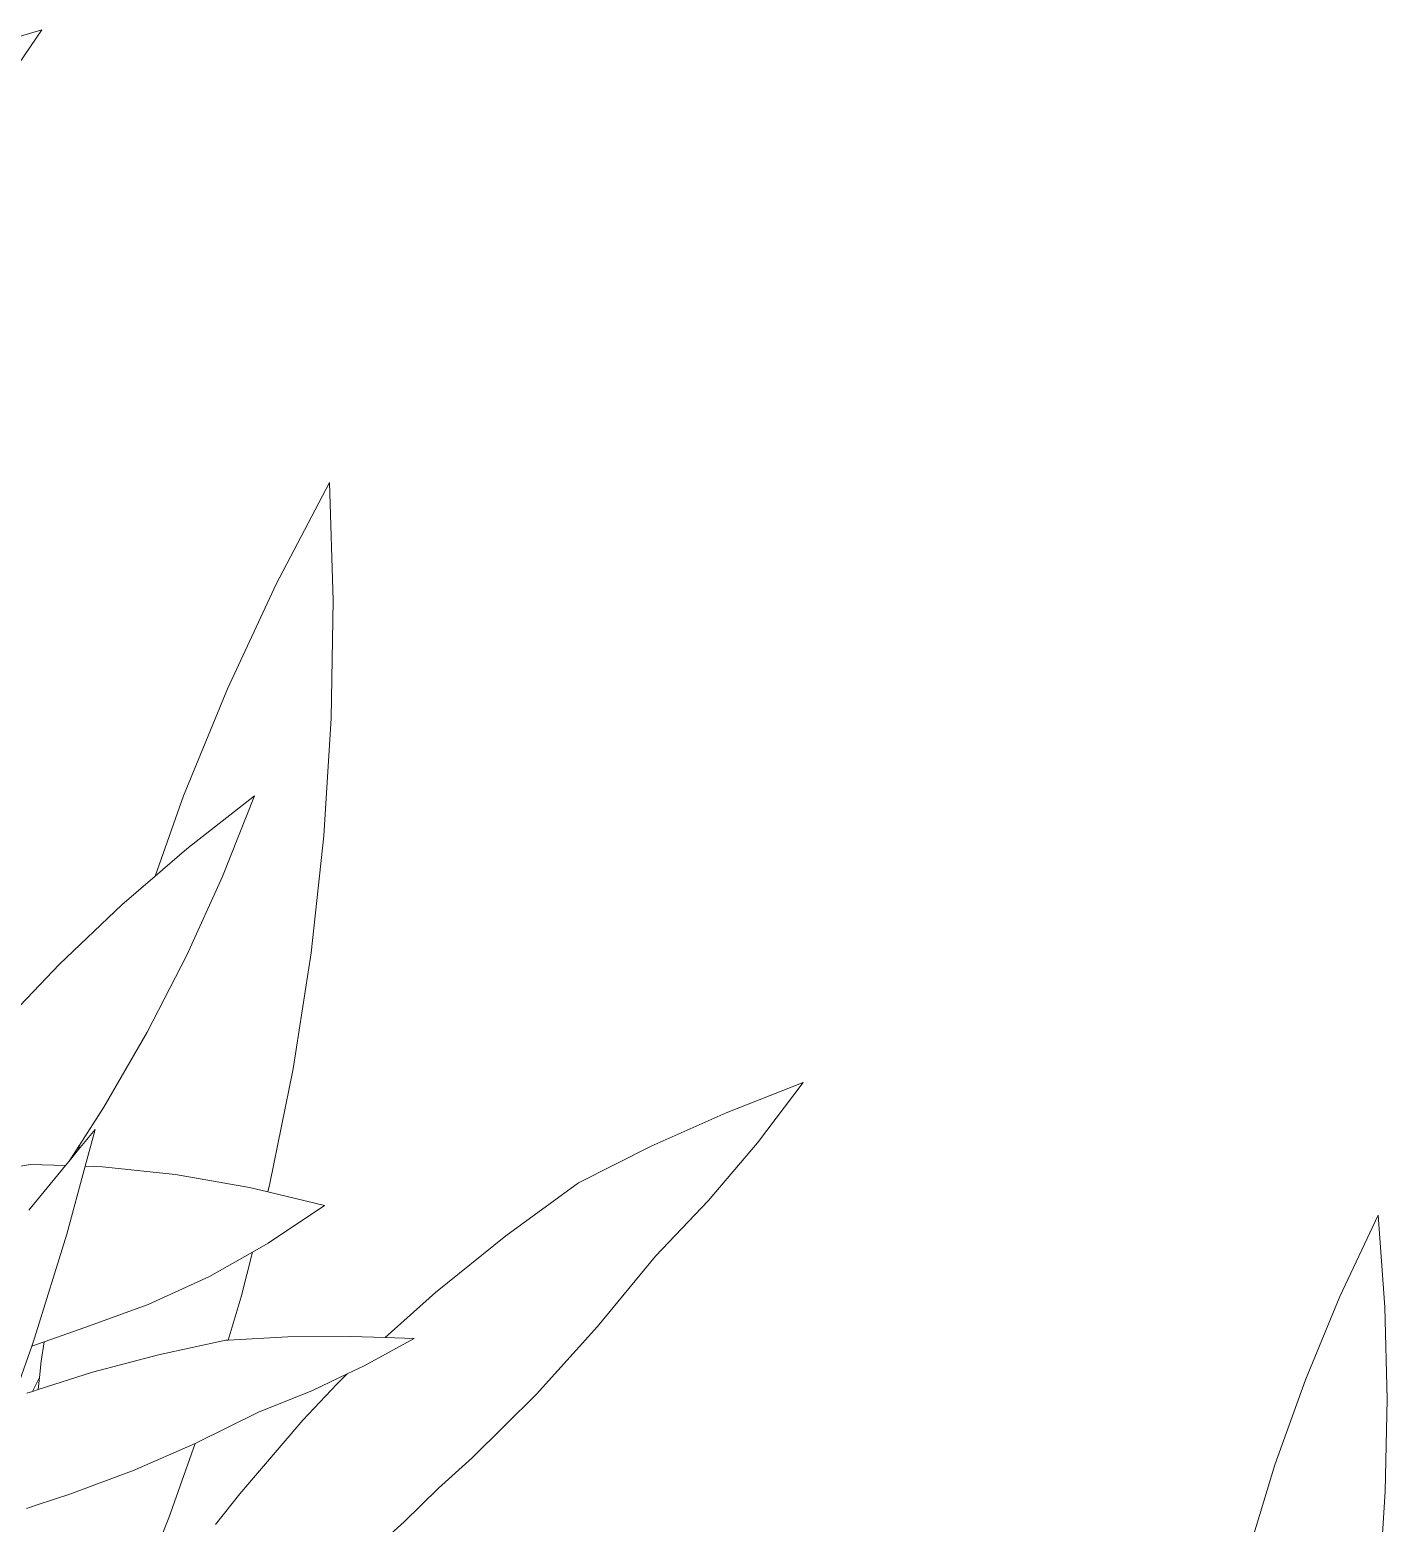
# Model space of a CAD drawing. Header units: millimetres. Extents: x 18 to 174501, y 22 to 24571.
# Drawn here: x 22580.2 to 22800.1, y 18860.8 to 19102.7 of the extents above; entities that cross this region are included whole.
import ezdxf

# ---------------------------------------------------------------- set-up
doc = ezdxf.new("R2010")
doc.units = ezdxf.units.MM
doc.header["$MEASUREMENT"] = 0
doc.layers.add('Edges', color=7, linetype='Continuous', lineweight=18)

# ---------------------------------------------------------------- blocks, each defined once
blk = doc.blocks.new('BAMBOOPLAN')
at = {"layer": 'Edges'}
for p, q in [((8.871, 10.1376), (8.7475, 10.1016)), ((8.871, 10.1376), (8.7907, 10.0195)), ((9.5368, 9.09), (9.4131, 8.8545)), ((9.5368, 9.09), (9.545, 8.8171)), ((9.4131, 8.8545), (9.3004, 8.6124)), ((9.545, 8.8171), (9.5406, 8.5443)), ((9.3004, 8.6124), (9.199, 8.3643)), ((9.5406, 8.5443), (9.5238, 8.2722)), ((9.199, 8.3643), (9.1332, 8.1785)), ((9.3635, 8.3643), (9.2069, 8.242)), ((9.3635, 8.3643), (9.2893, 8.1782)), ((9.5238, 8.2722), (9.4945, 8.0016)), ((9.2069, 8.242), (9.1332, 8.1785)), ((9.1332, 8.1785), (9.0561, 8.1122)), ((9.2893, 8.1782), (9.2063, 7.9959)), ((9.0561, 8.1122), (8.9116, 7.9749)), ((9.2063, 7.9959), (9.1146, 7.8178)), ((9.4945, 8.0016), (9.4528, 7.7331)), ((8.9116, 7.9749), (8.7737, 7.8307)), ((9.1146, 7.8178), (9.0145, 7.6442)), ((9.4528, 7.7331), (9.3988, 7.4673)), ((10.633, 7.7008), (10.4547, 7.6309)), ((10.633, 7.7008), (10.5275, 7.5616)), ((9.0145, 7.6442), (8.9581, 7.5563)), ((10.4547, 7.6309), (10.2813, 7.5536)), ((8.9943, 7.5927), (8.9559, 7.5458)), ((8.9943, 7.5927), (8.9712, 7.5072)), ((8.9581, 7.5563), (8.9344, 7.5194)), ((8.9559, 7.5458), (8.9344, 7.5194)), ((8.9581, 7.5563), (8.9559, 7.5458)), ((10.2813, 7.5536), (10.1133, 7.469)), ((10.5275, 7.5616), (10.4135, 7.4274)), ((8.8448, 7.5116), (8.6225, 7.4741)), ((8.9257, 7.5088), (8.8411, 7.4053)), ((8.9257, 7.5088), (8.8448, 7.5116)), ((8.9344, 7.5194), (8.9257, 7.5088)), ((8.9712, 7.5072), (8.9287, 7.3499)), ((9.0112, 7.5058), (8.9712, 7.5072)), ((9.1804, 7.4879), (9.0112, 7.5058)), ((9.3519, 7.4582), (9.1804, 7.4879)), ((9.3988, 7.4673), (9.394, 7.4481)), ((10.1133, 7.469), (9.9448, 7.346)), ((9.394, 7.4481), (9.3519, 7.4582)), ((9.5253, 7.4167), (9.394, 7.4481)), ((9.5253, 7.4167), (9.395, 7.3289)), ((10.4135, 7.4274), (10.2912, 7.2988)), ((11.9643, 7.394), (11.8759, 7.206)), ((11.9643, 7.394), (11.9796, 7.1811)), ((8.9287, 7.3499), (8.854, 7.1092)), ((9.395, 7.3289), (9.3588, 7.3086)), ((9.9448, 7.346), (9.7822, 7.2154)), ((9.3588, 7.3086), (9.2589, 7.2524)), ((9.3588, 7.3086), (9.3327, 7.205)), ((10.2912, 7.2988), (10.1573, 7.1364)), ((9.2589, 7.2524), (9.1174, 7.1873)), ((9.3327, 7.205), (9.3024, 7.1048)), ((9.7822, 7.2154), (9.666, 7.1105)), ((11.8759, 7.206), (11.7962, 7.0131)), ((9.1174, 7.1873), (8.9708, 7.1339)), ((11.9796, 7.1811), (11.9851, 6.9678)), ((8.9708, 7.1339), (8.8763, 7.1008)), ((10.1573, 7.1364), (10.016, 6.9799)), ((8.8475, 7.0907), (8.805, 6.9702)), ((8.854, 7.1092), (8.8475, 7.0907)), ((8.8763, 7.1008), (8.8475, 7.0907)), ((8.8763, 7.1008), (8.8693, 7.0561)), ((9.2968, 7.1045), (9.1413, 7.0711)), ((9.3024, 7.1048), (9.2968, 7.1045)), ((9.4405, 7.1121), (9.3024, 7.1048)), ((9.586, 7.1134), (9.4405, 7.1121)), ((9.666, 7.1105), (9.586, 7.1134)), ((9.7327, 7.1082), (9.6172, 7.0454)), ((9.7327, 7.1082), (9.666, 7.1105)), ((8.8693, 7.0561), (8.8653, 7.0186)), ((9.1413, 7.0711), (8.9879, 7.0308)), ((8.8653, 7.0186), (8.8493, 6.986)), ((8.9879, 7.0308), (8.8622, 6.9902)), ((8.8653, 7.0186), (8.8622, 6.9902)), ((9.5777, 7.0266), (9.4971, 6.9885)), ((9.5777, 7.0266), (9.5538, 7.003)), ((9.6172, 7.0454), (9.5777, 7.0266)), ((8.8493, 6.986), (8.8365, 6.9819)), ((8.8622, 6.9902), (8.8493, 6.986)), ((9.4971, 6.9885), (9.3728, 6.9378)), ((9.5538, 7.003), (9.4752, 6.9192)), ((11.7962, 7.0131), (11.7255, 6.816)), ((10.016, 6.9799), (9.867, 6.8326)), ((11.9851, 6.9678), (11.9809, 6.7547)), ((9.3728, 6.9378), (9.2304, 6.8677)), ((9.4752, 6.9192), (9.3289, 6.7491)), ((9.2259, 6.8658), (9.0844, 6.8038)), ((9.2259, 6.8658), (9.1648, 6.6933)), ((9.2304, 6.8677), (9.2259, 6.8658)), ((9.867, 6.8326), (9.7891, 6.7624)), ((11.7255, 6.816), (11.6639, 6.615)), ((9.0844, 6.8038), (8.9358, 6.7484)), ((8.9358, 6.7484), (8.8601, 6.7239)), ((9.3289, 6.7491), (9.2728, 6.6778)), ((9.7891, 6.7624), (9.7097, 6.6844)), ((11.9809, 6.7547), (11.967, 6.5423)), ((8.8601, 6.7239), (8.8354, 6.7148)), ((9.1648, 6.6933), (9.1201, 6.5826)), ((9.7097, 6.6844), (9.5444, 6.5356))]:
    blk.add_line(p, q, dxfattribs=at)

msp = doc.modelspace()

# ---------------------------------------------------------------- block references
at = {"xscale": 69.97983938875464, "yscale": 69.97983938875464, "zscale": 69.97983938875464}
msp.add_blockref('BAMBOOPLAN', (21961.34, 18393.22), dxfattribs=at)

doc.saveas('drawing.dxf')
